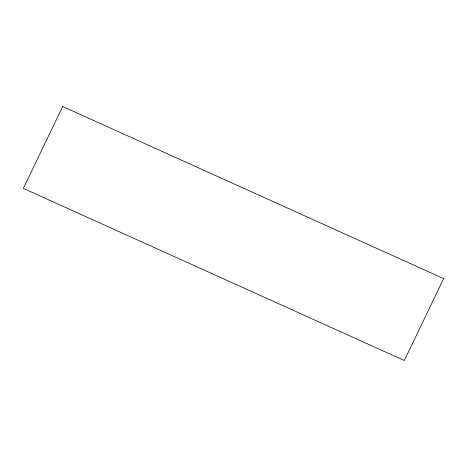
<?xml version="1.0" encoding="UTF-8"?>
<svg xmlns="http://www.w3.org/2000/svg" width="467" height="467" viewBox="0 0 467 467"><rect width="100%" height="100%" fill="white"/><g stroke="black" fill="none" stroke-linecap="round" stroke-linejoin="round"><path stroke-width="0.7" d="M62.683 106.499L23.35 188.399L404.317 360.501L443.65 278.601L62.683 106.499"/></g></svg>
